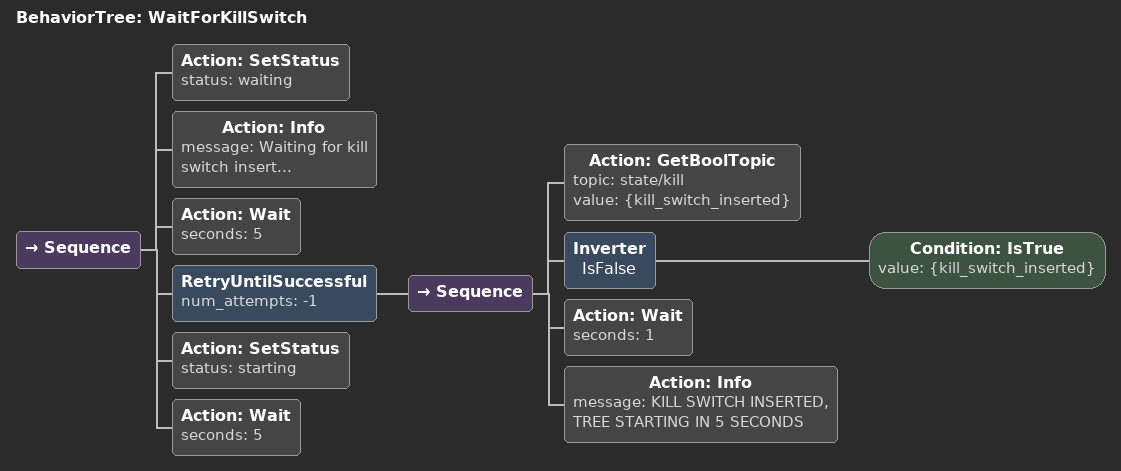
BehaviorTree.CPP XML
<BehaviorTree ID="WaitForKillSwitch">
    <Sequence>
        <Action ID="SetStatus" status="waiting"/>
        <Action ID="Info" message="Waiting for kill switch insert..."/>
        <Action ID="Wait" seconds="5"/>
        <RetryUntilSuccessful num_attempts="-1">
            <Sequence>
                <Action ID="GetBoolTopic" topic="state/kill" value="{kill_switch_inserted}"/>
                <Inverter name="IsFalse">
                    <Condition ID="IsTrue" value="{kill_switch_inserted}"/>
                </Inverter>
                <Action ID="Wait" seconds="1"/>
                <Action ID="Info" message="KILL SWITCH INSERTED, TREE STARTING IN 5 SECONDS"/>
            </Sequence>
        </RetryUntilSuccessful>
        <Action ID="SetStatus" status="starting"/>
        <Action ID="Wait" seconds="5"/>
    </Sequence>
</BehaviorTree>
